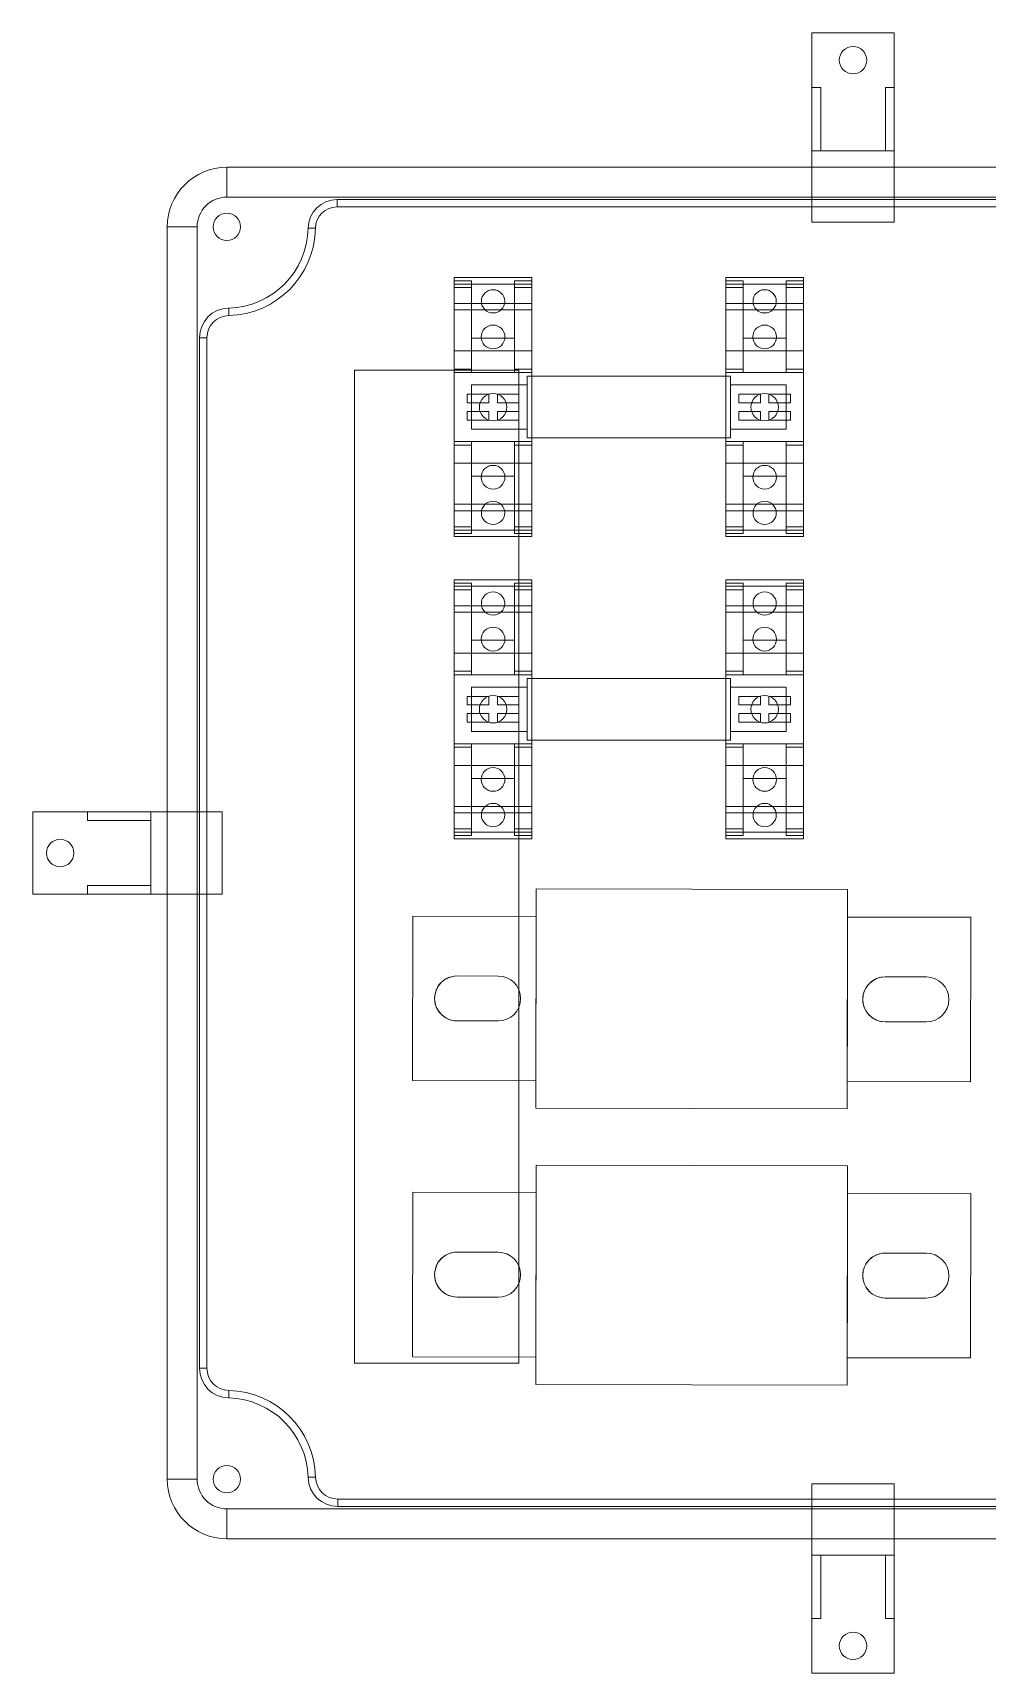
# Model space of a CAD drawing. Header units: millimetres. Extents: x -227 to 153, y -202 to 178.
# Drawn here: x -227.3 to -6.2, y -202.1 to 177.9 of the extents above; entities that cross this region are included whole.
import ezdxf

# ---------------------------------------------------------------- set-up
doc = ezdxf.new("R2010")
doc.units = ezdxf.units.MM
doc.layers.add('1', color=7, linetype='CONTINUOUS', true_color=0xffffff)

# ---------------------------------------------------------------- blocks, each defined once
blk = doc.blocks.new('8261K290_MODEL')
at = {"layer": '1', "color": 252, "linetype": 'CONTINUOUS', "lineweight": 5}
for p, q in [((-9.525, 189.992), (9.525, 189.992)), ((-9.525, 177.292), (-9.525, 189.992)), ((-9.525, 189.992, -3.81), (-9.525, 146.1516, -3.81)), ((-9.525, 189.992, -3.81), (9.525, 189.992, -3.81)), ((-9.525, 189.992), (-9.525, 189.992, -3.81)), ((9.525, 177.292), (9.525, 189.992)), ((9.525, 189.992), (9.525, 189.992, -3.81)), ((9.525, 189.992, -3.81), (9.525, 146.1516, -3.81)), ((0, 186.817, -3.81), (0, 186.817)), ((0, 180.467, -3.81), (0, 180.467)), ((-9.525, 162.6616, 14.6304), (-9.525, 177.292)), ((-9.525, 177.292), (-7.493, 177.292)), ((-7.493, 177.292), (-7.493, 162.6616, 14.6304)), ((-7.493, 177.292), (-7.493, 162.6616)), ((7.493, 177.292), (9.525, 177.292)), ((7.493, 162.6616), (7.493, 177.292)), ((7.493, 162.6616, 14.6304), (7.493, 177.292)), ((9.525, 162.6616, 14.6304), (9.525, 177.292)), ((-9.525, 162.6616, 20.9804), (-9.525, 162.6616, 14.6304)), ((-9.525, 162.6616, 20.9804), (9.525, 162.6616, 20.9804)), ((-9.525, 158.8516, 20.9804), (-9.525, 162.6616, 20.9804)), ((-9.525, 162.6616, 14.6304), (-7.493, 162.6616, 14.6304)), ((-7.493, 162.6616), (7.493, 162.6616)), ((-7.493, 162.6616, 14.6304), (-7.493, 162.6616)), ((7.493, 162.6616, 14.6304), (9.525, 162.6616, 14.6304)), ((7.493, 162.6616, 14.6304), (7.493, 162.6616)), ((9.525, 158.8516, 20.9804), (9.525, 162.6616, 20.9804)), ((9.525, 162.6616, 20.9804), (9.525, 162.6616, 14.6304)), ((145.034, 158.8516, 6.9088), (-145.034, 158.8516, 6.9088)), ((145.034, 158.8516, 110.49), (-145.034, 158.8516, 110.49)), ((-145.034, 158.8516, 110.49), (-145.034, 158.8516, 6.9088)), ((-9.525, 158.8516, 6.9088), (-9.525, 158.8516, 20.9804)), ((-9.525, 158.8516, 6.9088), (9.525, 158.8516, 6.9088)), ((-9.525, 158.8516, 20.9804), (9.525, 158.8516, 20.9804)), ((9.525, 158.8516, 6.9088), (9.525, 158.8516, 20.9804)), ((-145.034, 151.9428), (145.034, 151.9428)), ((119.335275, 151.384, 110.49), (-119.484832, 151.384, 110.49)), ((-119.484832, 151.384, 110.49), (-119.484832, 151.384, 10.6172)), ((-119.484832, 151.384, 10.6172), (119.335275, 151.384, 10.6172)), ((119.335275, 149.6568, 8.89), (-119.484832, 149.6568, 8.89)), ((-9.525, 146.1516), (-9.525, 151.9428)), ((-9.525, 151.9428), (9.525, 151.9428)), ((9.525, 146.1516), (9.525, 151.9428)), ((-158.8516, 145.034, 110.49), (-158.8516, 145.034, 6.9088)), ((-158.8516, 145.034, 6.9088), (-158.8516, -145.034, 6.9088)), ((-158.8516, 145.034, 110.49), (-158.8516, -145.034, 110.49)), ((-151.9428, -145.034), (-151.9428, 145.034)), ((-148.209, 145.034, 8.89), (-148.209, 145.034, 110.49)), ((-141.859, 145.034, 8.89), (-141.859, 145.034, 110.49)), ((-126.240377, 144.735058, 110.49), (-126.240377, 144.735058, 10.6172)), ((-9.525, 146.1516, -3.81), (9.525, 146.1516, -3.81)), ((-9.525, 146.1516, -3.81), (-9.525, 146.1516)), ((-9.525, 146.1516), (9.525, 146.1516)), ((9.525, 146.1516, -3.81), (9.525, 146.1516)), ((-144.625391, 126.242442, 110.49), (-144.625391, 126.242442, 10.6172)), ((-151.384, 119.335275, 110.49), (-151.384, 119.335275, 10.6172)), ((-151.384, -119.335275, 10.6172), (-151.384, 119.335275, 10.6172)), ((-151.384, 119.335275, 110.49), (-151.384, -119.335275, 110.49)), ((-149.6568, 119.335275, 8.89), (-149.6568, -119.335275, 8.89)), ((-189.992, 9.525, -3.81), (-189.992, -9.525, -3.81)), ((-189.992, 9.525), (-189.992, -9.525)), ((-189.992, 9.525, -3.81), (-146.1516, 9.525, -3.81)), ((-177.292, 9.525), (-189.992, 9.525)), ((-189.992, 9.525), (-189.992, 9.525, -3.81)), ((-177.292, 9.525), (-177.292, 7.493)), ((-162.6616, 9.525, 14.6304), (-177.292, 9.525)), ((-162.6616, 9.525, 20.9804), (-162.6616, 9.525, 14.6304)), ((-158.8516, 9.525, 20.9804), (-162.6616, 9.525, 20.9804)), ((-162.6616, 9.525, 20.9804), (-162.6616, -9.525, 20.9804)), ((-162.6616, 9.525, 14.6304), (-162.6616, 7.493, 14.6304)), ((-158.8516, 9.525, 6.9088), (-158.8516, 9.525, 20.9804)), ((-158.8516, 9.525, 6.9088), (-158.8516, -9.525, 6.9088)), ((-158.8516, 9.525, 20.9804), (-158.8516, -9.525, 20.9804)), ((-151.9428, 9.525), (-151.9428, -9.525)), ((-146.1516, 9.525), (-151.9428, 9.525)), ((-146.1516, 9.525), (-146.1516, -9.525)), ((-146.1516, 9.525, -3.81), (-146.1516, -9.525, -3.81)), ((-146.1516, 9.525, -3.81), (-146.1516, 9.525)), ((-177.292, 7.493), (-162.6616, 7.493)), ((-177.292, 7.493), (-162.6616, 7.493, 14.6304)), ((-162.6616, 7.493, 14.6304), (-162.6616, 7.493)), ((-162.6616, 7.493), (-162.6616, -7.493)), ((-186.817, 0), (-186.817, 0, -3.81)), ((-180.467, 0), (-180.467, 0, -3.81)), ((-162.6616, -7.493), (-177.292, -7.493)), ((-177.292, -7.493), (-177.292, -9.525)), ((-162.6616, -7.493, 14.6304), (-177.292, -7.493)), ((-162.6616, -7.493, 14.6304), (-162.6616, -7.493)), ((-162.6616, -7.493, 14.6304), (-162.6616, -9.525, 14.6304)), ((-189.992, -9.525), (-189.992, -9.525, -3.81)), ((-177.292, -9.525), (-189.992, -9.525)), ((-189.992, -9.525, -3.81), (-146.1516, -9.525, -3.81)), ((-162.6616, -9.525, 14.6304), (-177.292, -9.525)), ((-162.6616, -9.525, 20.9804), (-162.6616, -9.525, 14.6304)), ((-158.8516, -9.525, 20.9804), (-162.6616, -9.525, 20.9804)), ((-158.8516, -9.525, 6.9088), (-158.8516, -9.525, 20.9804)), ((-146.1516, -9.525), (-151.9428, -9.525)), ((-146.1516, -9.525, -3.81), (-146.1516, -9.525)), ((-151.384, -119.335275, 110.49), (-151.384, -119.335275, 10.6172)), ((-144.625391, -126.242442, 110.49), (-144.625391, -126.242442, 10.6172)), ((-158.8516, -145.034, 110.49), (-158.8516, -145.034, 6.9088)), ((-148.209, -145.034, 8.89), (-148.209, -145.034, 110.49)), ((-141.859, -145.034, 8.89), (-141.859, -145.034, 110.49)), ((-126.242442, -144.625391, 110.49), (-126.242442, -144.625391, 10.6172)), ((-9.525, -146.1516), (9.525, -146.1516)), ((-9.525, -189.992, -3.81), (-9.525, -146.1516, -3.81)), ((-9.525, -146.1516, -3.81), (9.525, -146.1516, -3.81)), ((-9.525, -146.1516), (-9.525, -151.9428)), ((-9.525, -146.1516, -3.81), (-9.525, -146.1516)), ((9.525, -189.992, -3.81), (9.525, -146.1516, -3.81)), ((9.525, -146.1516), (9.525, -151.9428)), ((9.525, -146.1516, -3.81), (9.525, -146.1516)), ((145.034, -151.9428), (-145.034, -151.9428)), ((-119.335275, -149.6568, 8.89), (119.335275, -149.6568, 8.89)), ((119.335275, -151.384, 10.6172), (-119.335275, -151.384, 10.6172)), ((-119.335275, -151.384, 110.49), (-119.335275, -151.384, 10.6172)), ((-119.335275, -151.384, 110.49), (119.335275, -151.384, 110.49)), ((-9.525, -151.9428), (9.525, -151.9428)), ((-145.034, -158.8516, 110.49), (145.034, -158.8516, 110.49)), ((-145.034, -158.8516, 6.9088), (145.034, -158.8516, 6.9088)), ((-145.034, -158.8516, 110.49), (-145.034, -158.8516, 6.9088)), ((-9.525, -158.8516, 20.9804), (9.525, -158.8516, 20.9804)), ((-9.525, -158.8516, 20.9804), (-9.525, -162.6616, 20.9804)), ((-9.525, -158.8516, 6.9088), (-9.525, -158.8516, 20.9804)), ((-9.525, -158.8516, 6.9088), (9.525, -158.8516, 6.9088)), ((9.525, -158.8516, 20.9804), (9.525, -162.6616, 20.9804)), ((9.525, -158.8516, 6.9088), (9.525, -158.8516, 20.9804)), ((-9.525, -162.6616, 20.9804), (-9.525, -162.6616, 14.6304)), ((-9.525, -162.6616, 14.6304), (-9.525, -177.292)), ((-9.525, -162.6616, 14.6304), (-7.493, -162.6616, 14.6304)), ((-9.525, -162.6616, 20.9804), (9.525, -162.6616, 20.9804)), ((-7.493, -177.292), (-7.493, -162.6616)), ((-7.493, -162.6616, 14.6304), (-7.493, -162.6616)), ((-7.493, -162.6616), (7.493, -162.6616)), ((-7.493, -177.292), (-7.493, -162.6616, 14.6304)), ((7.493, -162.6616, 14.6304), (7.493, -177.292)), ((7.493, -162.6616, 14.6304), (9.525, -162.6616, 14.6304)), ((7.493, -162.6616, 14.6304), (7.493, -162.6616)), ((7.493, -162.6616), (7.493, -177.292)), ((9.525, -162.6616, 20.9804), (9.525, -162.6616, 14.6304)), ((9.525, -162.6616, 14.6304), (9.525, -177.292)), ((-9.525, -177.292), (-7.493, -177.292)), ((-9.525, -177.292), (-9.525, -189.992)), ((7.493, -177.292), (9.525, -177.292)), ((9.525, -177.292), (9.525, -189.992)), ((0, -180.467), (0, -180.467, -3.81)), ((-9.525, -189.992, -3.81), (9.525, -189.992, -3.81)), ((-9.525, -189.992), (9.525, -189.992)), ((-9.525, -189.992), (-9.525, -189.992, -3.81)), ((0, -186.817), (0, -186.817, -3.81)), ((9.525, -189.992), (9.525, -189.992, -3.81))]:
    blk.add_line(p, q, dxfattribs=at)
for centre, radius, start, end in [((0, 183.642, -3.81), 3.175, 90, 270), ((0, 183.642), 3.175, 90, 270), ((0, 183.642, -3.81), 3.175, 270, 90), ((0, 183.642), 3.175, 270, 90), ((-145.034, 145.034, 110.49), 13.8176, 90, 180), ((-145.034, 145.034, 6.9088), 13.8176, 90, 180), ((-145.034, 145.034, 110.49), 3.175, 0, 180), ((-119.484832, 144.6276, 110.49), 6.7564, 90, 179.088697), ((-119.484832, 144.6276, 8.89), 5.0292, 90, 179.088697), ((-145.034, 145.034, 110.49), 3.175, 180, 0), ((-145.034, 145.034, 10.6172), 18.796, 271.245659, 359.088697), ((-144.4752, 119.335275, 110.49), 6.9088, 91.245659, 180), ((-144.4752, 119.335275, 8.89), 5.1816, 91.245659, 180), ((-144.4752, -119.335275, 110.49), 6.9088, 180, 268.754341), ((-144.4752, -119.335275, 8.89), 5.1816, 180, 268.754341), ((-145.034, -145.034, 10.6172), 18.796, 1.245659, 88.754341), ((-145.034, -145.034, 110.49), 3.175, 0, 180), ((-145.034, -145.034, 110.49), 13.8176, 180, 270), ((-145.034, -145.034, 6.9088), 13.8176, 180, 270), ((-145.034, -145.034, 110.49), 3.175, 180, 0), ((-119.335275, -144.4752, 110.49), 6.9088, 181.245659, 270), ((-119.335275, -144.4752, 8.89), 5.1816, 181.245659, 270)]:
    blk.add_arc(centre, radius, start, end, dxfattribs=at)
at = {"layer": '1', "color": 252, "linetype": 'CONTINUOUS', "lineweight": 5, "extrusion": (-1, -3.49148e-15, 0)}
for centre, start, end in [((-151.9428, 6.9088, 145.034), 180, 270), ((151.9428, 6.9088, 145.034), 270, 0), ((151.9428, 6.9088, 9.525), 270, 0), ((151.9428, 6.9088, -9.525), 270, 360)]:
    blk.add_arc(centre, 6.9088, start, end, dxfattribs=at)
at = {"layer": '1', "color": 252, "linetype": 'CONTINUOUS', "lineweight": 5, "extrusion": (1, 3.49148e-15, 0)}
for centre in [(151.9428, 6.9088, -9.525), (151.9428, 6.9088, 9.525)]:
    blk.add_arc(centre, 6.9088, 270, 0, dxfattribs=at)
at = {"layer": '1', "color": 252, "linetype": 'CONTINUOUS', "lineweight": 5, "extrusion": (0, 0, -1)}
for centre, radius, start, end in [((145.034, 145.034), 6.9088, 0, 90), ((145.034, 145.034, -8.89), 3.175, 0, 180), ((119.484832, 144.6276, -10.6172), 6.7564, 0.911303, 90), ((145.034, 145.034, -8.89), 3.175, 180, 0), ((145.034, 145.034, -110.49), 18.796, 180.911303, 268.754341), ((145.034, 145.034, -8.89), 20.5232, 180.911303, 268.754341), ((144.4752, 119.335275, -10.6172), 6.9088, 0, 88.754341), ((183.642, 0), 3.175, 0, 180), ((183.642, 0, 3.81), 3.175, 0, 180), ((183.642, 0), 3.175, 180, 0), ((183.642, 0, 3.81), 3.175, 180, 0), ((144.4752, -119.335275, -10.6172), 6.9088, 271.245659, 0), ((145.034, -145.034, -8.89), 20.5232, 91.245659, 178.754341), ((145.034, -145.034, -110.49), 18.796, 91.245659, 178.754341), ((145.034, -145.034, -8.89), 3.175, 0, 180), ((145.034, -145.034), 6.9088, 270, 0), ((145.034, -145.034, -8.89), 3.175, 180, 0), ((119.335275, -144.4752, -10.6172), 6.9088, 270, 358.754341)]:
    blk.add_arc(centre, radius, start, end, dxfattribs=at)
at = {"layer": '1', "color": 252, "linetype": 'CONTINUOUS', "lineweight": 5, "extrusion": (1, 0, 0)}
for centre, start, end in [((149.6568, 10.6172, -119.484832), 270, 0), ((-149.6568, 10.6172, -119.335275), 180, 270)]:
    blk.add_arc(centre, 1.7272, start, end, dxfattribs=at)
at = {"layer": '1', "color": 252, "linetype": 'CONTINUOUS', "lineweight": 5, "extrusion": (0, -1, 0)}
for centre, radius in [((-151.9428, 6.9088, -145.034), 6.9088), ((-149.6568, 10.6172, -119.335275), 1.7272), ((-149.6568, 10.6172, 119.335275), 1.7272)]:
    blk.add_arc(centre, radius, 180, 270, dxfattribs=at)
at = {"layer": '1', "color": 252, "linetype": 'CONTINUOUS', "lineweight": 5, "extrusion": (0.015905, 0.999874, 0)}
blk.add_arc((126.799159, 10.6172, 142.708951), 1.7272, 270, 0, dxfattribs=at)
at = {"layer": '1', "color": 252, "linetype": 'CONTINUOUS', "lineweight": 5, "extrusion": (-0.999764, -0.021739, 1.74671e-16)}
blk.add_arc((-127.629438, 10.6172, 141.846812), 1.7272, 180, 270, dxfattribs=at)
at = {"layer": '1', "color": 252, "linetype": 'CONTINUOUS', "lineweight": 5, "extrusion": (0, 1, 0)}
for centre in [(151.9428, 6.9088, 9.525), (151.9428, 6.9088, -9.525), (151.9428, 6.9088, -145.034)]:
    blk.add_arc(centre, 6.9088, 270, 0, dxfattribs=at)
at = {"layer": '1', "color": 252, "linetype": 'CONTINUOUS', "lineweight": 5, "extrusion": (0.999764, -0.021739, 0)}
blk.add_arc((-127.629438, 10.6172, -141.846812), 1.7272, 180, 270, dxfattribs=at)
at = {"layer": '1', "color": 252, "linetype": 'CONTINUOUS', "lineweight": 5, "extrusion": (0.021739, -0.999764, 0)}
blk.add_arc((-127.629438, 10.6172, 141.846812), 1.7272, 180, 270, dxfattribs=at)
at = {"layer": '1', "color": 252, "linetype": 'CONTINUOUS', "lineweight": 5, "extrusion": (-6.12303e-17, -2.13785e-31, -1)}
for centre, start, end in [((0, -183.642, 3.81), 270, 90), ((0, -183.642), 270, 90), ((0, -183.642), 90, 270), ((0, -183.642, 3.81), 90, 270)]:
    blk.add_arc(centre, 3.175, start, end, dxfattribs=at)
blk = doc.blocks.new('COOPER_BUSSMAN_FWP-400A_MODEL')
at = {"layer": '1', "color": 254, "linetype": 'CONTINUOUS', "lineweight": 5}
for p, q in [((-1.42, 0.125, 0.75), (-2.545, 0.125, 0.75)), ((-2.545, 0.125, 0.75), (-2.545, 0.125, -0.75)), ((-1.42, 0.125, -0.75), (-2.545, 0.125, -0.75)), ((-2.545, -0.125, 0.75), (-2.545, 0.125, 0.75)), ((-2.545, 0.125, -0.75), (-2.545, -0.125, -0.75)), ((-2.14, 0.125, 0.205), (-1.765, 0.125, 0.205)), ((-2.14, -0.125, -0.205), (-2.14, 0.125, -0.205)), ((-2.14, -0.125, 0.205), (-2.14, 0.125, 0.205)), ((-1.765, 0.125, -0.205), (-2.14, 0.125, -0.205)), ((-1.765, -0.125, 0.205), (-1.765, 0.125, 0.205)), ((-1.765, -0.125, -0.205), (-1.765, 0.125, -0.205)), ((-1.42, 0.125, 0.75), (-1.42, 0.125, -0.75)), ((-1.42, 0.125, -0.75), (-1.42, -0.125, -0.75)), ((-1.42, -0.125, 0.75), (-1.42, 0.125, 0.75)), ((1.42, 0, -1), (-1.42, 0, -1)), ((1.42, 0, 1), (-1.42, 0, 1)), ((1.42, 0.125, -0.75), (1.42, 0.125, 0.75)), ((1.42, 0.125, 0.75), (1.42, -0.125, 0.75)), ((1.42, -0.125, -0.75), (1.42, 0.125, -0.75)), ((2.545, 0.125, -0.75), (1.42, 0.125, -0.75)), ((2.545, 0.125, 0.75), (1.42, 0.125, 0.75)), ((1.765, -0.125, 0.205), (1.765, 0.125, 0.205)), ((1.765, -0.125, -0.205), (1.765, 0.125, -0.205)), ((2.14, 0.125, -0.205), (1.765, 0.125, -0.205)), ((1.765, 0.125, 0.205), (2.14, 0.125, 0.205)), ((2.14, -0.125, -0.205), (2.14, 0.125, -0.205)), ((2.14, -0.125, 0.205), (2.14, 0.125, 0.205)), ((2.545, -0.125, 0.75), (2.545, 0.125, 0.75)), ((2.545, 0.125, 0.75), (2.545, 0.125, -0.75)), ((2.545, 0.125, -0.75), (2.545, -0.125, -0.75)), ((-1.42, -0.125, -0.75), (-2.545, -0.125, -0.75)), ((-1.42, -0.125, 0.75), (-2.545, -0.125, 0.75)), ((-2.545, -0.125, -0.75), (-2.545, -0.125, 0.75)), ((-2.14, -0.125, -0.205), (-1.765, -0.125, -0.205)), ((-1.765, -0.125, 0.205), (-2.14, -0.125, 0.205)), ((-1.42, -0.125, -0.75), (-1.42, -0.125, 0.75)), ((1.42, -0.125, 0.75), (1.42, -0.125, -0.75)), ((2.545, -0.125, -0.75), (1.42, -0.125, -0.75)), ((2.545, -0.125, 0.75), (1.42, -0.125, 0.75)), ((2.14, -0.125, 0.205), (1.765, -0.125, 0.205)), ((1.765, -0.125, -0.205), (2.14, -0.125, -0.205)), ((2.545, -0.125, -0.75), (2.545, -0.125, 0.75))]:
    blk.add_line(p, q, dxfattribs=at)
at = {"layer": '1', "color": 254, "linetype": 'CONTINUOUS', "lineweight": 5, "extrusion": (1, 0, 0)}
for centre, start, end in [((0, 0, -1.42), 270, 90), ((0, 0, 1.42), 270, 90), ((0, 0, -1.42), 90, 270), ((0, 0, 1.42), 90, 270)]:
    blk.add_arc(centre, 1, start, end, dxfattribs=at)
at = {"layer": '1', "color": 254, "linetype": 'CONTINUOUS', "lineweight": 5, "extrusion": (0, 1, -8.3288e-17)}
for centre, start, end in [((2.14, 0, 0.125), 270, 90), ((1.765, 0, 0.125), 90, 270), ((-1.765, 0, 0.125), 270, 90), ((-2.14, 0, 0.125), 90, 270)]:
    blk.add_arc(centre, 0.205, start, end, dxfattribs=at)
at = {"layer": '1', "color": 254, "linetype": 'CONTINUOUS', "lineweight": 5, "extrusion": (0, -1, 1.66576e-16)}
for centre, start, end in [((-2.14, 0, 0.125), 90, 270), ((-1.765, 0, 0.125), 270, 90), ((1.765, 0, 0.125), 90, 270), ((2.14, 0, 0.125), 270, 90)]:
    blk.add_arc(centre, 0.205, start, end, dxfattribs=at)
blk = doc.blocks.new('FWP400_ASSEMBLY_NO_HEIGHT')
at = {"layer": '1', "color": 163, "linetype": 'CONTINUOUS', "lineweight": -3, "extrusion": (-0.059017, 0.173346, 0.983091), "xscale": 25.4, "yscale": 25.4, "zscale": 25.4, "rotation": 161.494434}
blk.add_blockref('COOPER_BUSSMAN_FWP-400A_MODEL', (66.052203, -77.448447, 16.731605), dxfattribs=at)
blk.add_blockref('COOPER_BUSSMAN_FWP-400A_MODEL', (66.052203, -77.448447, 16.731605), dxfattribs=at)
blk = doc.blocks.new('COOPER_BUSSMAN_FWP-20B_MODEL')
at = {"layer": '1', "color": 254, "linetype": 'CONTINUOUS', "lineweight": 5}
for p, q in [((-1.435, 0.0315, 0.2025), (-1.435, 0.0315, -0.2025)), ((-1.435, -0.0315, 0.2025), (-1.435, 0.0315, 0.2025)), ((-1.435, 0.0315, -0.2025), (-1.435, -0.0315, -0.2025)), ((-0.9275, 0.0315, -0.2025), (-1.435, 0.0315, -0.2025)), ((-0.9275, 0.0315, 0.2025), (-1.435, 0.0315, 0.2025)), ((-1.2385, -0.0315, -0.125), (-1.2385, 0.0315, -0.125)), ((-1.2385, -0.0315, 0.125), (-1.2385, 0.0315, 0.125)), ((-0.9275, -0.0315, 0.2025), (-0.9275, 0.0315, 0.2025)), ((-0.9275, 0.0315, -0.2025), (-0.9275, -0.0315, -0.2025)), ((-0.9275, 0.0315, 0.2025), (-0.9275, 0.0315, -0.2025)), ((0.9275, 0, -0.2815), (-0.9275, 0, -0.2815)), ((0.9275, 0, 0.2815), (-0.9275, 0, 0.2815)), ((0.9275, 0.0315, 0.2025), (0.9275, -0.0315, 0.2025)), ((1.435, 0.0315, -0.2025), (0.9275, 0.0315, -0.2025)), ((0.9275, 0.0315, -0.2025), (0.9275, 0.0315, 0.2025)), ((1.435, 0.0315, 0.2025), (0.9275, 0.0315, 0.2025)), ((0.9275, -0.0315, -0.2025), (0.9275, 0.0315, -0.2025)), ((1.2385, -0.0315, 0.125), (1.2385, 0.0315, 0.125)), ((1.2385, -0.0315, -0.125), (1.2385, 0.0315, -0.125)), ((1.435, -0.0315, 0.2025), (1.435, 0.0315, 0.2025)), ((1.435, 0.0315, -0.2025), (1.435, -0.0315, -0.2025)), ((1.435, 0.0315, 0.2025), (1.435, 0.0315, -0.2025)), ((-1.435, -0.0315, -0.2025), (-1.435, -0.0315, 0.2025)), ((-0.9275, -0.0315, -0.2025), (-1.435, -0.0315, -0.2025)), ((-0.9275, -0.0315, 0.2025), (-1.435, -0.0315, 0.2025)), ((-0.9275, -0.0315, -0.2025), (-0.9275, -0.0315, 0.2025)), ((1.435, -0.0315, 0.2025), (0.9275, -0.0315, 0.2025)), ((0.9275, -0.0315, 0.2025), (0.9275, -0.0315, -0.2025)), ((1.435, -0.0315, -0.2025), (0.9275, -0.0315, -0.2025)), ((1.435, -0.0315, -0.2025), (1.435, -0.0315, 0.2025))]:
    blk.add_line(p, q, dxfattribs=at)
at = {"layer": '1', "color": 254, "linetype": 'CONTINUOUS', "lineweight": 5, "extrusion": (1, 0, 0)}
for centre, start, end in [((0, 0, -0.9275), 270, 90), ((0, 0, 0.9275), 270, 90), ((0, 0, -0.9275), 90, 270), ((0, 0, 0.9275), 90, 270)]:
    blk.add_arc(centre, 0.2815, start, end, dxfattribs=at)
at = {"layer": '1', "color": 254, "linetype": 'CONTINUOUS', "lineweight": 5, "extrusion": (0, 1, -1.02444e-16)}
for centre, start, end in [((1.2385, 0, 0.0315), 270, 90), ((1.2385, 0, 0.0315), 90, 270), ((-1.2385, 0, 0.0315), 270, 90), ((-1.2385, 0, 0.0315), 90, 270)]:
    blk.add_arc(centre, 0.125, start, end, dxfattribs=at)
at = {"layer": '1', "color": 254, "linetype": 'CONTINUOUS', "lineweight": 5, "extrusion": (0, -1, 1.36592e-16)}
for centre, start, end in [((-1.2385, 0, 0.0315), 90, 270), ((-1.2385, 0, 0.0315), 270, 90), ((1.2385, 0, 0.0315), 90, 270), ((1.2385, 0, 0.0315), 270, 90)]:
    blk.add_arc(centre, 0.125, start, end, dxfattribs=at)
blk = doc.blocks.new('FWP20_HEIGHT_ADJUST_MODEL')
at = {"layer": '1', "color": 252, "linetype": 'CONTINUOUS', "lineweight": 5}
for p, q in [((-30, -18, 1.5), (-30, 0, 1.5)), ((-30, 0, 1.5), (-30, 0)), ((-30, -18), (-30, 0)), ((-30, 0), (30, 0)), ((-29.25, -4, 2.799038), (-29.25, 0, 2.799038)), ((-28.5, 0, 6.098709), (-28.5, 0, 4.098076)), ((-28.5, 0, 4.098076), (-28.5, -4, 4.098076)), ((-28.5, -4, 6.098709), (-28.5, 0, 6.098709)), ((-8.795793, 0, 17.476913), (-27.704207, 0, 7.42313)), ((-27.704207, 0, 7.42313), (-27.704207, -4, 7.42313)), ((-24, 0, 25.6), (-24, -18, 25.6)), ((-24, 0, 27.1), (-24, 0, 25.6)), ((-24, -18, 27.1), (-24, 0, 27.1)), ((24, 0, 27.1), (-24, 0, 27.1)), ((-22.5, -18, 24.1), (-22.5, 0, 24.1)), ((-22.5, 0, 24.1), (-13, 0, 24.1)), ((-13, -18, 24.1), (-13, 0, 24.1)), ((-8.795793, -4, 17.476913), (-8.795793, 0, 17.476913)), ((-8, -18, 19.1), (-8, 0, 19.1)), ((-8, 0, 18.801334), (-8, -4, 18.801334)), ((-8, 0, 19.1), (-8, 0, 18.801334)), ((8, 0, 18.801334), (8, 0, 19.1)), ((8, -4, 18.801334), (8, 0, 18.801334)), ((8, 0, 19.1), (8, -18, 19.1)), ((8.795793, 0, 17.476913), (8.795793, -4, 17.476913)), ((27.704207, 0, 7.42313), (8.795793, 0, 17.476913)), ((13, 0, 24.1), (22.5, 0, 24.1)), ((13, 0, 24.1), (13, -18, 24.1)), ((22.5, 0, 24.1), (22.5, -18, 24.1)), ((24, 0, 25.6), (24, 0, 27.1)), ((24, 0, 27.1), (24, -18, 27.1)), ((24, -18, 25.6), (24, 0, 25.6)), ((27.704207, -4, 7.42313), (27.704207, 0, 7.42313)), ((28.5, 0, 4.098076), (28.5, 0, 6.098709)), ((28.5, 0, 6.098709), (28.5, -4, 6.098709)), ((28.5, -4, 4.098076), (28.5, 0, 4.098076)), ((29.25, 0, 2.799038), (29.25, -4, 2.799038)), ((30, 0), (30, 0, 1.5)), ((30, 0, 1.5), (30, -18, 1.5)), ((30, 0), (30, -18)), ((-3, -3, 27.1), (-1, -3, 27.1)), ((-3, -3), (-1, -3)), ((-3, -8), (-3, -3)), ((-3, -3), (-3, -3, 27.1)), ((-3, -8, 27.1), (-3, -3, 27.1)), ((-1, -3), (-1, -3, 27.1)), ((-1, -3), (-1, -8)), ((-1, -3, 27.1), (-1, -8, 27.1)), ((1, -8, 27.1), (1, -3, 27.1)), ((1, -8), (1, -3)), ((1, -3), (3, -3)), ((1, -3, 27.1), (3, -3, 27.1)), ((1, -3, 27.1), (1, -3)), ((3, -3, 27.1), (3, -3)), ((3, -3, 27.1), (3, -8, 27.1)), ((3, -3), (3, -8)), ((-28.5, -4, 6.098709), (-28.5, -4, 4.098076)), ((-28.5, -4, 3), (-16, -4, 3)), ((-28.5, -4, 3), (-28.5, -14, 3)), ((-8.795793, -4, 17.476913), (-27.704207, -4, 7.42313)), ((-16, -14, 3), (-16, -4, 3)), ((-8, -14, 11), (-8, -4, 11)), ((-8, -4, 11), (-8, -4, 18.801334)), ((8, -4, 11), (8, -14, 11)), ((8, -4, 18.801334), (8, -4, 11)), ((27.704207, -4, 7.42313), (8.795793, -4, 17.476913)), ((16, -4, 3), (16, -14, 3)), ((16, -4, 3), (28.5, -4, 3)), ((28.5, -4, 4.098076), (28.5, -4, 6.098709)), ((28.5, -14, 3), (28.5, -4, 3)), ((-1, -8, 27.1), (-3, -8, 27.1)), ((-1, -8), (-3, -8)), ((-3, -8), (-3, -8, 27.1)), ((-3, -15, 27.1), (-3, -10, 27.1)), ((-3, -10), (-3, -10, 27.1)), ((-3, -10, 27.1), (-1, -10, 27.1)), ((-3, -10), (-1, -10)), ((-3, -15), (-3, -10)), ((-1, -8), (-1, -8, 27.1)), ((-1, -10, 27.1), (-1, -15, 27.1)), ((-1, -10), (-1, -15)), ((-1, -10), (-1, -10, 27.1)), ((1, -8, 27.1), (1, -8)), ((3, -8), (1, -8)), ((3, -8, 27.1), (1, -8, 27.1)), ((1, -10, 27.1), (3, -10, 27.1)), ((1, -15, 27.1), (1, -10, 27.1)), ((1, -10), (3, -10)), ((1, -15), (1, -10)), ((1, -10, 27.1), (1, -10)), ((3, -8, 27.1), (3, -8)), ((3, -10), (3, -15)), ((3, -10, 27.1), (3, -15, 27.1)), ((3, -10, 27.1), (3, -10)), ((-29.25, -18, 2.799038), (-29.25, -14, 2.799038)), ((-28.5, -14, 3), (-16, -14, 3)), ((-28.5, -14, 4.098076), (-28.5, -18, 4.098076)), ((-28.5, -14, 6.098709), (-28.5, -14, 4.098076)), ((-28.5, -18, 6.098709), (-28.5, -14, 6.098709)), ((-8.795793, -14, 17.476913), (-27.704207, -14, 7.42313)), ((-27.704207, -14, 7.42313), (-27.704207, -18, 7.42313)), ((-8.795793, -18, 17.476913), (-8.795793, -14, 17.476913)), ((-8, -14, 11), (-8, -14, 18.801334)), ((-8, -14, 18.801334), (-8, -18, 18.801334)), ((-1, -15, 27.1), (-3, -15, 27.1)), ((-3, -15), (-3, -15, 27.1)), ((-1, -15), (-3, -15)), ((-1, -15), (-1, -15, 27.1)), ((3, -15), (1, -15)), ((1, -15, 27.1), (1, -15)), ((3, -15, 27.1), (1, -15, 27.1)), ((3, -15, 27.1), (3, -15)), ((8, -14, 18.801334), (8, -14, 11)), ((8, -18, 18.801334), (8, -14, 18.801334)), ((27.704207, -14, 7.42313), (8.795793, -14, 17.476913)), ((8.795793, -14, 17.476913), (8.795793, -18, 17.476913)), ((16, -14, 3), (28.5, -14, 3)), ((27.704207, -18, 7.42313), (27.704207, -14, 7.42313)), ((28.5, -14, 4.098076), (28.5, -14, 6.098709)), ((28.5, -18, 4.098076), (28.5, -14, 4.098076)), ((28.5, -14, 6.098709), (28.5, -18, 6.098709)), ((29.25, -14, 2.799038), (29.25, -18, 2.799038)), ((-30, -18), (30, -18)), ((-30, -18, 1.5), (-30, -18)), ((-28.5, -18, 6.098709), (-28.5, -18, 4.098076)), ((-8.795793, -18, 17.476913), (-27.704207, -18, 7.42313)), ((-24, -18, 27.1), (-24, -18, 25.6)), ((24, -18, 27.1), (-24, -18, 27.1)), ((-22.5, -18, 24.1), (-13, -18, 24.1)), ((-8, -18, 19.1), (-8, -18, 18.801334)), ((8, -18, 18.801334), (8, -18, 19.1)), ((27.704207, -18, 7.42313), (8.795793, -18, 17.476913)), ((13, -18, 24.1), (22.5, -18, 24.1)), ((24, -18, 25.6), (24, -18, 27.1)), ((28.5, -18, 4.098076), (28.5, -18, 6.098709)), ((30, -18), (30, -18, 1.5))]:
    blk.add_line(p, q, dxfattribs=at)
for centre, radius in [((-24.5, -9), 2.7), ((-16.25, -9, 24.1), 2.75), ((16.25, -9, 24.1), 2.75), ((24.5, -9), 2.7)]:
    blk.add_circle(centre, radius, dxfattribs=at)
at = {"layer": '1', "color": 252, "linetype": 'CONTINUOUS', "lineweight": 5, "extrusion": (0, 0, -1)}
for centre, radius in [((24.5, -9, -3), 2.7), ((16.25, -9, -27.1), 2.75), ((-16.25, -9, -27.1), 2.75), ((-24.5, -9, -3), 2.7)]:
    blk.add_circle(centre, radius, dxfattribs=at)
at = {"layer": '1', "color": 252, "linetype": 'CONTINUOUS', "lineweight": 5, "extrusion": (0, 1, 0)}
for centre, radius, start, end in [((28.5, 1.5), 1.5, 0, 60), ((27, 6.098709), 1.5, 0, 62), ((22.5, 25.6), 1.5, 270, 0), ((13, 19.1), 5, 90, 180), ((-13, 19.1), 5, 0, 90), ((-22.5, 25.6), 1.5, 180, 270), ((-27, 6.098709), 1.5, 118, 180), ((-28.5, 1.5), 1.5, 120, 180), ((30, 4.098076, -4), 1.5, 180, 240), ((16, 11, -4), 8, 180, 270), ((9.5, 18.801334, -4), 1.5, 180, 242), ((-9.5, 18.801334, -4), 1.5, 298, 0), ((-16, 11, -4), 8, 270, 360), ((-30, 4.098076, -4), 1.5, 300, 0), ((28.5, 1.5, -14), 1.5, 60, 90), ((27, 6.098709, -14), 1.5, 0, 62), ((16, 11, -14), 8, 180, 270), ((-16, 11, -14), 8, 270, 0), ((-27, 6.098709, -14), 1.5, 118, 180), ((-28.5, 1.5, -14), 1.5, 90, 120), ((30, 4.098076, -18), 1.5, 180, 240), ((13, 19.1, -18), 5, 90, 180), ((9.5, 18.801334, -18), 1.5, 180, 242), ((-9.5, 18.801334, -18), 1.5, 298, 0), ((-13, 19.1, -18), 5, 0, 90), ((-30, 4.098076, -18), 1.5, 300, 0)]:
    blk.add_arc(centre, radius, start, end, dxfattribs=at)
at = {"layer": '1', "color": 252, "linetype": 'CONTINUOUS', "lineweight": 5, "extrusion": (0, -1, 0)}
for centre, start, end in [((-30, 4.098076), 300, 0), ((-9.5, 18.801334), 298, 0), ((9.5, 18.801334), 180, 242), ((30, 4.098076), 180, 240), ((-28.5, 1.5, 4), 90, 120), ((-27, 6.098709, 4), 118, 180), ((27, 6.098709, 4), 0, 62), ((28.5, 1.5, 4), 60, 90), ((-30, 4.098076, 14), 300, 0), ((-9.5, 18.801334, 14), 298, 0), ((9.5, 18.801334, 14), 180, 242), ((30, 4.098076, 14), 180, 240), ((-28.5, 1.5, 18), 120, 180), ((-27, 6.098709, 18), 118, 180), ((-22.5, 25.6, 18), 180, 270), ((22.5, 25.6, 18), 270, 0), ((27, 6.098709, 18), 0, 62), ((28.5, 1.5, 18), 0, 60)]:
    blk.add_arc(centre, 1.5, start, end, dxfattribs=at)
blk = doc.blocks.new('FWP20_ASSEMBLY')
at = {"layer": '1', "color": 163, "linetype": 'CONTINUOUS', "lineweight": -3, "extrusion": (0, 0, -1), "rotation": 180}
for p in [(0, -18, -162.613342), (0, -18, -162.613342), (0, -80.9158, -162.613342), (0, -80.9158, -162.613342)]:
    blk.add_blockref('FWP20_HEIGHT_ADJUST_MODEL', p, dxfattribs=at)
at = {"layer": '1', "color": 163, "linetype": 'CONTINUOUS', "lineweight": -3, "extrusion": (-1, 0, 0), "xscale": 25.4, "yscale": 25.4, "zscale": 25.4, "rotation": 180}
blk.add_blockref('COOPER_BUSSMAN_FWP-20B_MODEL', (40.4579, 89.534242), dxfattribs=at)
blk.add_blockref('COOPER_BUSSMAN_FWP-20B_MODEL', (40.4579, 89.534242), dxfattribs=at)
blk = doc.blocks.new('BUSBAR_MODEL')
at = {"layer": '1', "color": 32, "linetype": 'CONTINUOUS', "lineweight": 5}
for p, q in [((0, 230), (0, 0)), ((38, 230), (0, 230)), ((0, 230, 9.5), (0, 0, 9.5)), ((0, 230, 9.5), (38, 230, 9.5)), ((0, 230), (0, 230, 9.5)), ((38, 230), (38, 0)), ((38, 230, 9.5), (38, 0, 9.5)), ((38, 230, 9.5), (38, 230)), ((38, 0), (0, 0)), ((0, 0), (0, 0, 9.5)), ((0, 0, 9.5), (38, 0, 9.5)), ((38, 0, 9.5), (38, 0))]:
    blk.add_line(p, q, dxfattribs=at)

msp = doc.modelspace()

# ---------------------------------------------------------------- block references
at = {"layer": '1', "color": 163, "linetype": 'CONTINUOUS', "lineweight": -3}
for name, p in [('8261K290_MODEL', (-37.320323, -12.061969, -124.575027)), ('BUSBAR_MODEL', (-152.759494, -130.246822, -52.955027))]:
    msp.add_blockref(name, p, dxfattribs=at)
at = {"layer": '1', "color": 163, "linetype": 'CONTINUOUS', "lineweight": -3, "extrusion": (0, 0, -1), "rotation": 90}
for p in [(48.788466, 91.226714, -46.928314), (48.788466, 21.226714, -46.928314)]:
    msp.add_blockref('FWP20_ASSEMBLY', p, dxfattribs=at)
at = {"layer": '1', "color": 163, "linetype": 'CONTINUOUS', "lineweight": -3, "extrusion": (0.055973, -0.983216, -0.173648)}
for p in [(10.883627, -86.14182, 45.643706), (7.247507, -75.050636, 108.544938)]:
    msp.add_blockref('FWP400_ASSEMBLY_NO_HEIGHT', p, dxfattribs=at)

doc.saveas('drawing.dxf')
